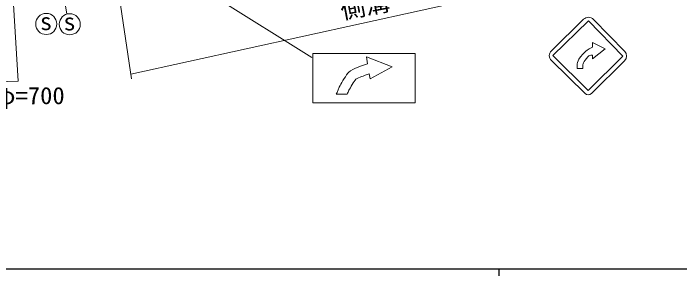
# Model space of a CAD drawing. Units: millimetres, scale not verified. Extents: x 40000 to 680000, y 20000 to 380000.
# Drawn here: x 95628 to 194976, y 204000 to 243130 of the extents above; entities that cross this region are included whole.
import ezdxf
from ezdxf.enums import TextEntityAlignment as Align

# ---------------------------------------------------------------- set-up
doc = ezdxf.new("R2010")
doc.units = ezdxf.units.MM
doc.header["$LTSCALE"] = 1000
doc.layers.add('M-TTL-BAND', color=7, linetype='Continuous', lineweight=25)
doc.layers.add('M-WORK', color=1, linetype='Continuous', lineweight=13)
doc.styles.add('ＭＳ ゴシック', font='')
doc.styles.get('ＭＳ ゴシック').set_extended_font_data('MS Gothic')

msp = doc.modelspace()

# ---------------------------------------------------------------- linework, layer by layer
at = {"layer": 'M-TTL-BAND'}
for p, q in [((40000, 205000), (579000, 205000)), ((168000, 205000), (168000, 204000))]:
    msp.add_line(p, q, dxfattribs=at)
at = {"layer": 'M-WORK'}
for p, q in [((113157, 234059), (266314, 267779)), ((100191, 262306), (103626, 243063)), ((113257, 233384), (108868, 262805)), ((100836, 261116), (140158, 236544)), ((175849, 237543), (180656, 242249)), ((182114, 242233), (186778, 237450)), ((152095, 235127), (148283, 236639)), ((148449, 235604), (148283, 236639)), ((180876, 231148), (175847, 236088)), ((186767, 236065), (181817, 231151)), ((152095, 235127), (148812, 233337)), ((180534, 234893), (179697, 234893)), ((148812, 233337), (148689, 234106)), ((143781, 231053), (145394, 231053))]:
    msp.add_line(p, q, dxfattribs=at)
for points in [[(94720, 260019), (96369, 232995), (61279, 231900)], [(183887, 237821), (181975, 238774), (181975, 238102)], [(181975, 236888), (181975, 236359), (183887, 237821)]]:
    msp.add_lwpolyline(points, dxfattribs=at)
for points in [[(181383, 242028), (186520, 236760), (181345, 231622), (176059, 236815)], [(140307, 237129), (140307, 229780), (155519, 229780), (155519, 237129)]]:
    msp.add_lwpolyline(points, close=True, dxfattribs=at)
for centre in [(100534, 241540), (104043, 241499)]:
    msp.add_circle(centre, 1575, dxfattribs=at)
for centre, radius, start, end in [((181377, 241513), 1030, 44.28256, 134.39265), ((176561, 236815), 1019, 134.39265, 225.50883), ((186074, 236763), 984, 314.79316, 44.28256), ((181345, 231626), 670, 225.50883, 314.79316)]:
    msp.add_arc(centre, radius, start, end, dxfattribs=at)
for points in [[(181975, 238102), (181763, 238010), (181172, 237640), (180997, 237489), (180781, 237305), (180201, 236678), (180040, 236444), (179940, 236297), (179751, 235792), (179713, 235618), (179682, 235476), (179672, 235036), (179697, 234893)], [(181975, 236888), (181873, 236917), (181540, 236856), (181455, 236793), (181277, 236663), (180850, 236148), (180724, 235967), (180663, 235880), (180552, 235577), (180534, 235473), (180513, 235359), (180513, 235007), (180534, 234893)], [(143781, 231053), (143871, 231328), (144221, 232127), (144362, 232379), (144591, 232787), (145305, 234007), (145628, 234345), (145834, 234560), (146660, 234942), (146931, 235063), (147226, 235195), (148138, 235519), (148449, 235604)], [(145394, 231053), (145495, 231287), (145609, 231533), (145671, 231645), (145861, 231989), (146447, 233018), (146712, 233308), (146835, 233443), (147372, 233626), (147543, 233693), (147760, 233780), (148353, 233992), (148689, 234106)]]:
    msp.add_open_spline(points, degree=3, knots=[0, 0, 0, 0, 1, 1, 1, 2, 2, 2, 3, 3, 3, 4, 4, 4, 4], dxfattribs=at)

# ---------------------------------------------------------------- texts
at = {"layer": 'M-WORK', "style": 'ＭＳ ゴシック', "width": 1.05}
msp.add_text('側溝\u3000L=369.5', height=2566, rotation=10.771, dxfattribs=at).set_placement((144836, 241471), align=Align.BOTTOM_LEFT)
at = {"layer": 'M-WORK', "style": 'ＭＳ ゴシック'}
for p in [(100488, 241911), (103996, 241870)]:
    msp.add_text('s', height=2566, rotation=2.289, dxfattribs=at).set_placement(p, align=Align.MIDDLE_CENTER)
at = {"layer": 'M-WORK', "style": 'ＭＳ ゴシック', "width": 1.05}
msp.add_text('ヒューム管\u3000L=20\u3000φ=700', height=2566, dxfattribs=at).set_placement((60113, 228809), align=Align.BOTTOM_LEFT)

doc.saveas('drawing.dxf')
